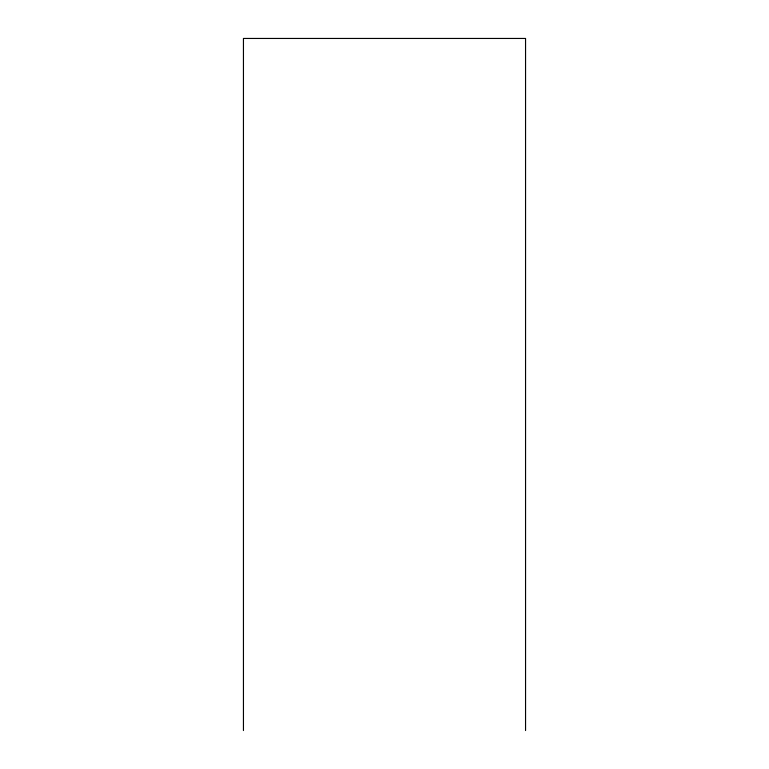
<?xml version="1.0" encoding="UTF-8"?>
<svg xmlns="http://www.w3.org/2000/svg" width="769" height="769" viewBox="0 0 769 769"><rect width="100%" height="100%" fill="white"/><g stroke="black" fill="none" stroke-linecap="round" stroke-linejoin="round"><path stroke-width="1.15" d="M525.554 730.55L525.554 38.45L243.446 38.45L243.446 730.55"/></g></svg>
